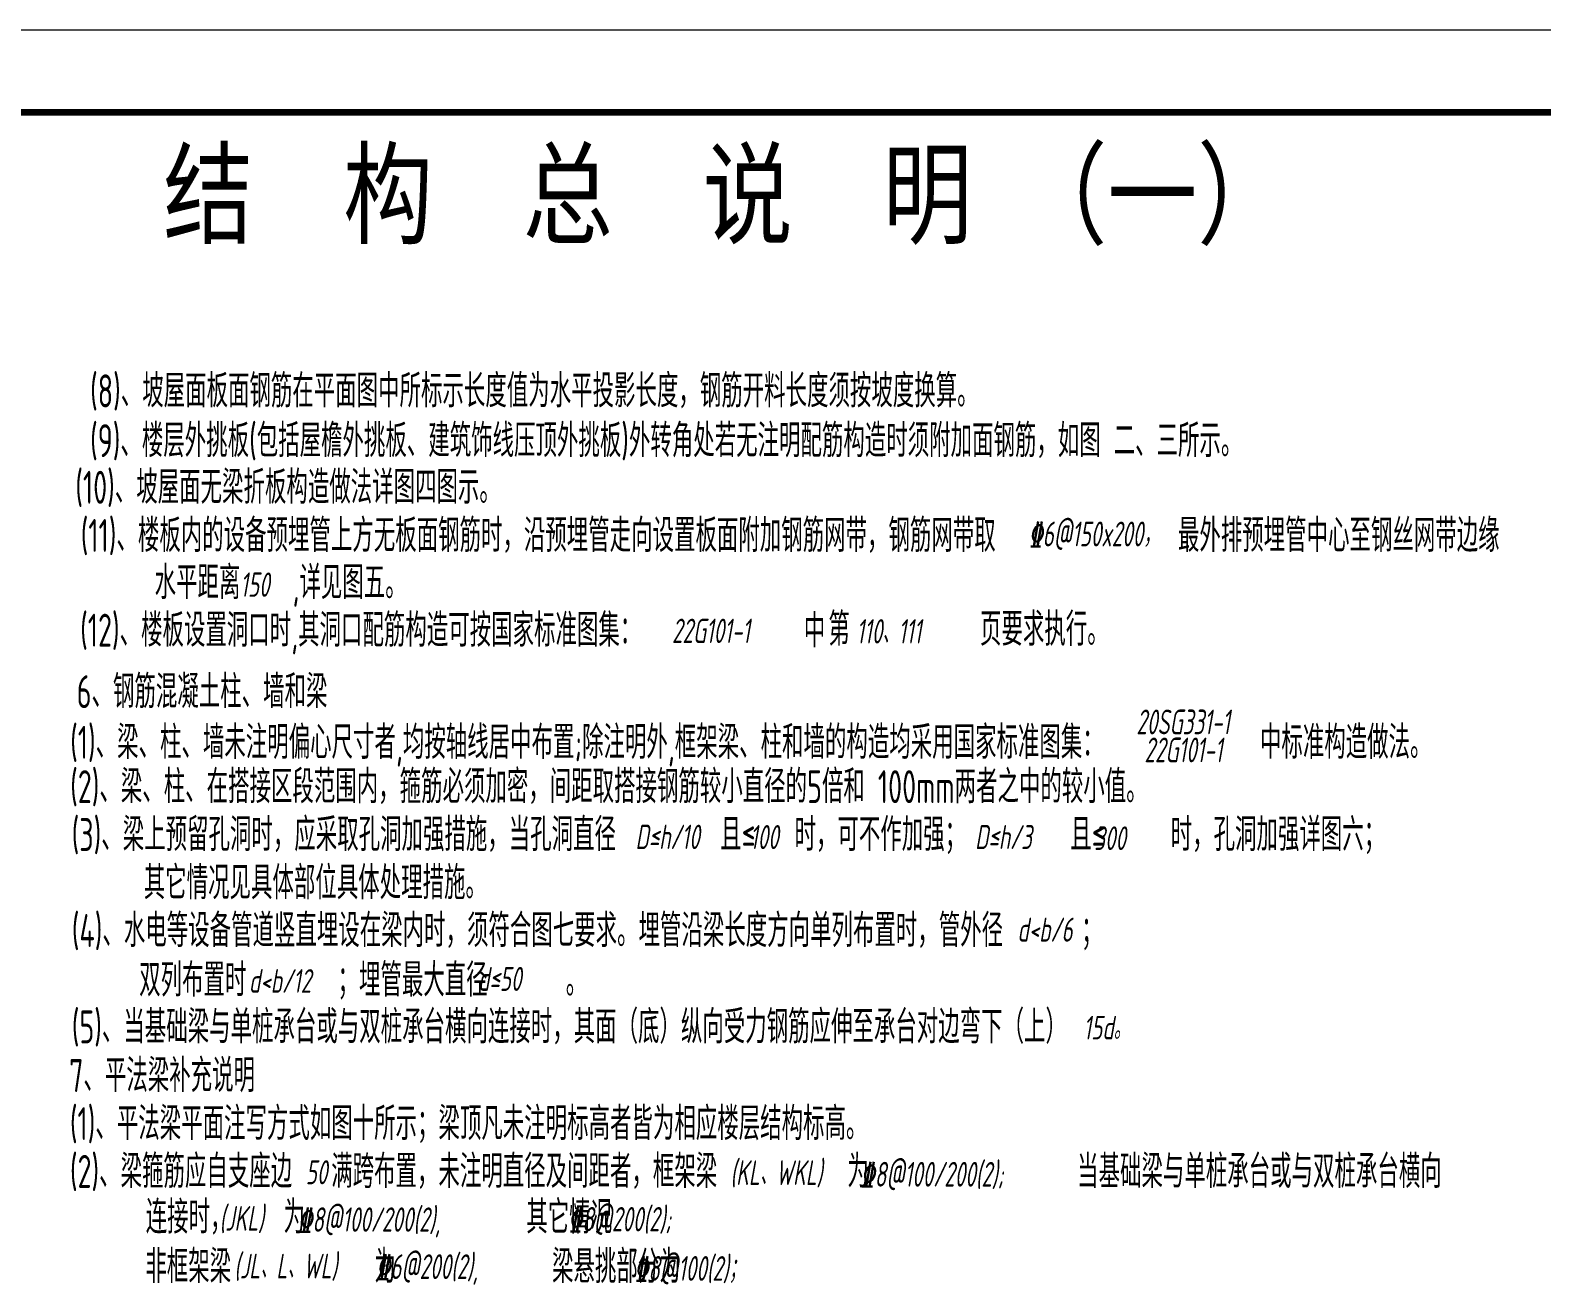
# Model space of a CAD drawing. Extents: x 3968514 to 5230306, y -516551 to -228246.
# Drawn here: x 4092173 to 4110499, y -315371 to -300153 of the extents above; entities that cross this region are included whole.
import ezdxf
from ezdxf.enums import TextEntityAlignment as Align

# ---------------------------------------------------------------- set-up
doc = ezdxf.new("R2010")
doc.units = 0
doc.header["$LTSCALE"] = 1000
doc.header["$MEASUREMENT"] = 0
doc.layers.add('FRAME', color=3, linetype='Continuous', lineweight=18)
doc.layers.add('PUB_TEXT', color=7, linetype='Continuous')
doc.layers.add('PUB_TITLE', color=4, linetype='Continuous')
doc.styles.add('TSSD_Norm', font='tssdeng.shx', dxfattribs={"width": 0.7, "bigfont": 'hztxt.shx'})
doc.styles.add('黑体', font='simhei.ttf', dxfattribs={"width": 0.8, "height": 0.2})

# ---------------------------------------------------------------- blocks, each defined once
blk = doc.blocks.new('A$C0B803521')
at = {"layer": 'FRAME', "lineweight": 18}
blk.add_line((-15943, 93652), (-100043, 93652), dxfattribs=at)
at = {"layer": 'FRAME', "lineweight": 140}
blk.add_line((-16943, 92652), (-97543, 92652), dxfattribs=at)

msp = doc.modelspace()

# ---------------------------------------------------------------- block references
msp.add_blockref('A$C0B803521', (4170297.64127, -393805.3043))

# ---------------------------------------------------------------- texts
at = {"layer": 'PUB_TEXT', "style": 'TSSD_Norm', "width": 0.65}
for s, p in [('(8)、坡屋面板面钢筋在平面图中所标示长度值为水平投影长度，钢筋开料长度须按坡度换算。', (4092898.40938, -304728.35251)), ('(9)、楼层外挑板(包括屋檐外挑板、建筑饰线压顶外挑板)外转角处若无注明配筋构造时须附加面钢筋，如图 二、三所示。', (4092898.40938, -305331.94006)), ('(10)、坡屋面无梁折板构造做法详图四图示。', (4092719.30729, -305897.71514)), ('(11)、楼板内的设备预埋管上方无板面钢筋时，沿预埋管走向设置板面附加钢筋网带，钢筋网带取              最外排预埋管中心至钢丝网带边缘', (4092784.77902, -306482.09705)), ('水平距离    ,详见图五。', (4093680.92157, -307053.68754)), ('(12)、楼板设置洞口时,其洞口配筋构造可按国家标准图集：', (4092777.84142, -307631.2169)), ('中', (4101551.94949, -307639.11827)), ('第          页要求执行。', (4101849.97368, -307619.2194)), ('6、钢筋混凝土柱、墙和梁', (4092736.51563, -308376.13413)), ('(1)、梁、柱、墙未注明偏心尺寸者,均按轴线居中布置;除注明外,框架梁、柱和墙的构造均采用国家标准图集：            中标准构造做法。', (4092656.93506, -308991.37305)), ('(2)、\x91梁、柱、在搭接区段范围内，箍筋必须加密，间距取搭接钢筋较小直径的5倍和 100mm两者之中的较小值。', (4092656.93506, -309528.94709)), ('(3)、梁上预留孔洞时，应采取孔洞加强措施，当孔洞直径        且≤   时，可不作加强；        且≤     时，孔洞加强详图六；', (4092674.69975, -310109.97417)), ('其它情况见具体部位具体处理措施。', (4093549.62791, -310694.6183)), ('(4)、水电等设备管道竖直埋设在梁内时，须符合图七要求。埋管沿梁长度方向单列布置时，管外径      ；', (4092676.31719, -311273.78341)), ('双列布置时       ；埋管最大直径      。', (4093493.77127, -311874.16776)), ('(5)、当基础梁与单桩承台或与双桩承台横向连接时，其面（底）纵向受力钢筋应伸至承台对边弯下（上）', (4092676.31719, -312442.4655)), ('7、平法梁补充说明', (4092644.46629, -313032.79553)), ('(1)、平法梁平面注写方式如图十所示；梁顶凡未注明标高者皆为相应楼层结构标高。', (4092653.47548, -313615.79922)), ('(2)、梁箍筋应自支座边   满跨布置，未注明直径及间距者，框架梁          为                当基础梁与单桩承台或与双桩承台横向', (4092653.85571, -314195.83154)), ('连接时，    为                 其它情况', (4093572.90565, -314750.8162)), ('非框架梁           为            梁悬挑部分为', (4093568.92541, -315350.73916))]:
    msp.add_text(s, height=400, rotation=360, dxfattribs=at).set_placement(p)
at = {"layer": 'PUB_TEXT', "color": 4, "style": 'TSSD_Norm', "oblique": 10}
for s, height, width, p in [('%%1326@150x200，', 300, 0.65, (4104279.54327, -306413.81247)), ('150', 295.442326, 0.660027, (4094718.64662, -307025.89321)), ('22G101-1', 295.442326, 0.660027, (4099953.62092, -307586.55941)), ('110、111', 295.442326, 0.660027, (4102189.37208, -307592.24948)), ('20SG331-1', 300, 0.65, (4105584.48007, -308693.77205)), ('22G101-1', 300, 0.65, (4105682.02948, -309033.31124)), ('D≤h/10', 295.442326, 0.660027, (4099510.88279, -310085.25026)), ('100', 290.953893, 0.670209, (4100899.34293, -310085.25026)), ('D≤h/3', 290.953893, 0.670209, (4103628.57759, -310085.49642)), ('300', 286.53365, 0.680548, (4105072.81946, -310097.24057)), ('d<b/6', 290.953893, 0.670209, (4104141.5236, -311208.61601)), ('d<b/12', 286.53365, 0.680548, (4094824.43264, -311828.6883)), ('d≤50', 290.953893, 0.670209, (4097602.02983, -311806.01808)), ('15d。', 286.53365, 0.680548, (4104942.53367, -312395.39211)), ('50', 290.953893, 0.670209, (4095512.91987, -314151.1426)), ('(KL、WKL)', 300, 0.65, (4100661.59081, -314161.04755)), ('%%1328@100/200(2);', 300, 0.65, (4102244.00281, -314180.27999)), ('(JKL)', 300, 0.65, (4094467.09898, -314715.71127)), ('%%1328@100/200(2),', 295.4423259, 0.660027, (4095425.36354, -314727.31438)), ('%%1328@200(2);', 295.4423259, 0.660027, (4098696.34995, -314722.94086)), ('(JL、L、WL)', 300, 0.65, (4094645.47119, -315293.90992)), ('%%1326@200(2),', 300, 0.65, (4096370.06514, -315300.97963)), ('%%1328@100(2)；', 300, 0.65, (4099498.33512, -315322.79259))]:
    msp.add_text(s, height=height, rotation=360, dxfattribs=dict(at, width=width)).set_placement(p)
at = {"layer": 'PUB_TITLE', "style": '黑体', "width": 0.8}
msp.add_text('结  构  总  说  明 （一）', height=1000, rotation=360, dxfattribs=at).set_placement((4100599.42277, -302122.07933), align=Align.MIDDLE)
msp.add_text('结  构  总  说  明 （一）', height=1000, rotation=360, dxfattribs=at).set_placement((4100599.42277, -302122.07933), align=Align.MIDDLE)

doc.saveas('drawing.dxf')
